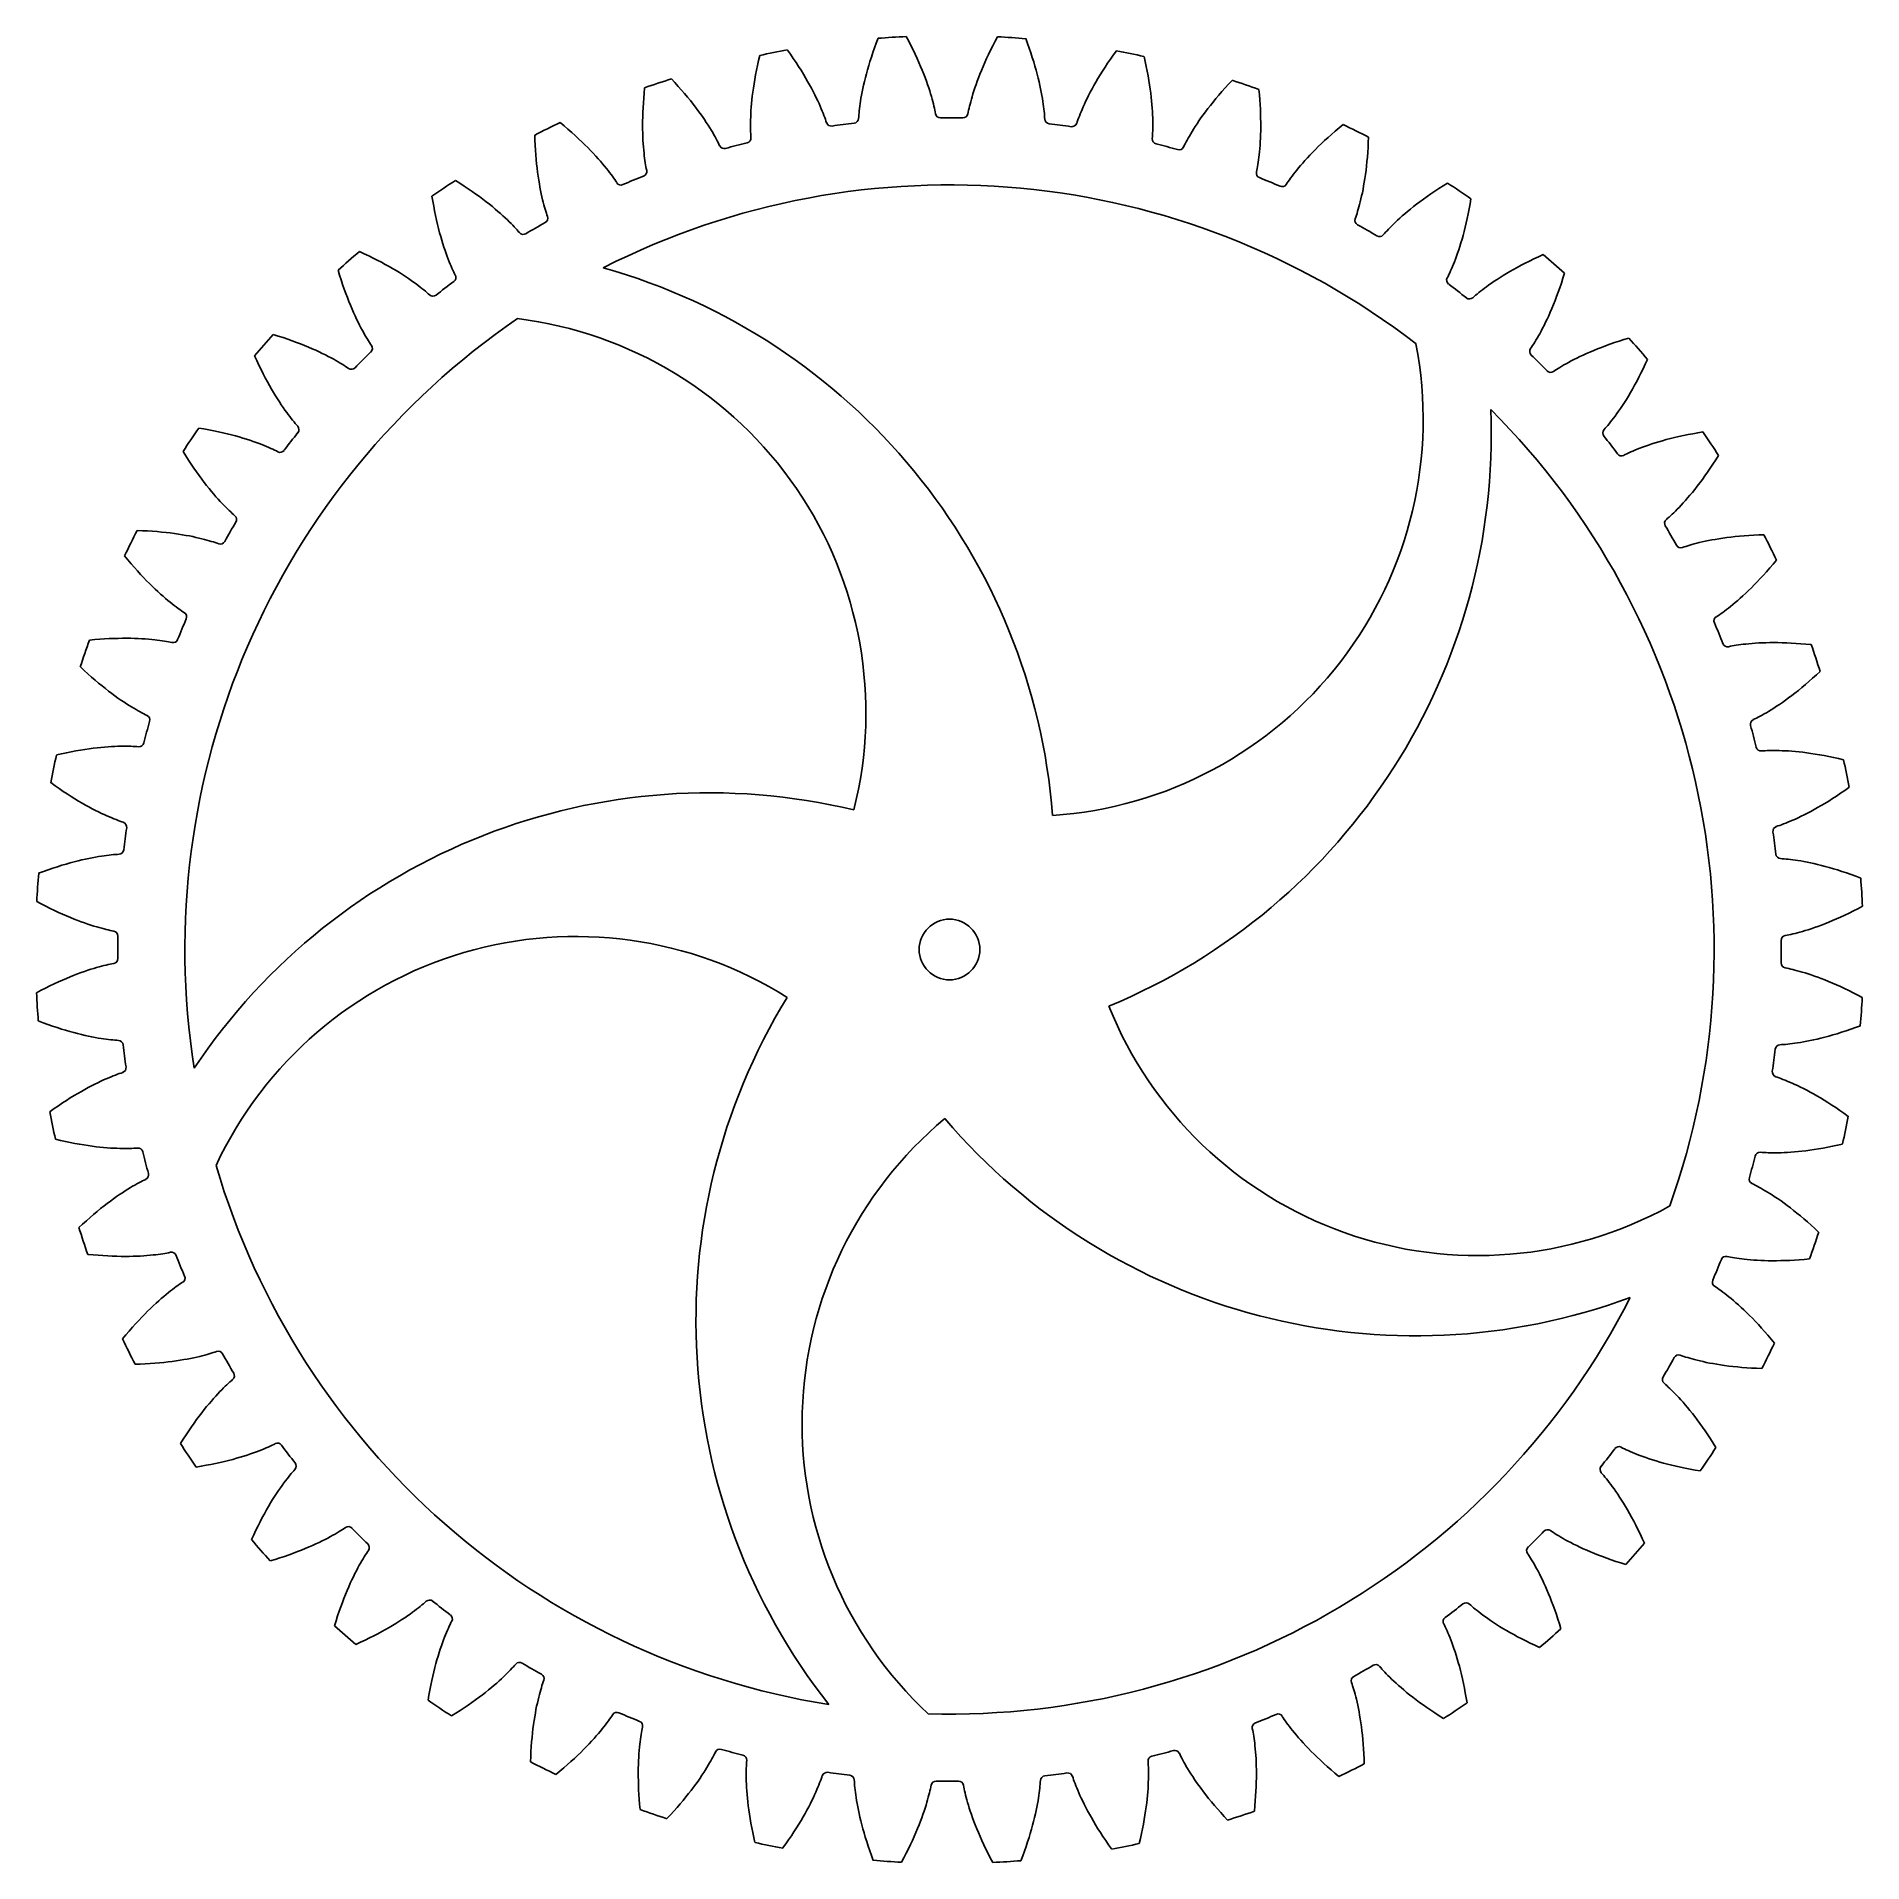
# Model space of a CAD drawing. Header units: millimetres. Extents: x -73 to 73, y 15 to 160.
import ezdxf

# ---------------------------------------------------------------- set-up
doc = ezdxf.new("R2010")
doc.units = ezdxf.units.MM
doc.layers.get('0').update_dxf_attribs({"linetype": 'CONTINUOUS'})

msp = doc.modelspace()

# ---------------------------------------------------------------- linework, layer by layer
msp.add_circle((0, 87.5), 2.42)
for centre, radius, start, end in [((0, 87.5), 72.92, 92.7148, 94.4852), ((0, 87.5), 72.92, 85.2148, 86.9852), ((0, 87.5), 72.92, 100.2148, 101.9852), ((0, 87.5), 72.92, 77.7148, 79.4852), ((0, 87.5), 72.92, 107.7148, 109.4852), ((0, 87.5), 72.92, 70.2148, 71.9852), ((0, 87.5), 72.92, 115.2148, 116.9852), ((-9.43, 153.59), 0.4, 197.9142, 278.1196), ((0, 87.5), 66.36, 96.5804, 98.1196), ((-7.65, 153.82), 0.4, 276.5804, 356.7858), ((-0.72, 154.25), 0.4, 190.4142, 270.6196), ((0, 87.5), 66.36, 89.0804, 90.6196), ((1.07, 154.25), 0.4, 269.0804, 349.2858), ((8, 153.77), 0.4, 182.9142, 263.1196), ((0, 87.5), 66.36, 81.5804, 83.1196), ((9.77, 153.54), 0.4, 261.5804, 341.7858), ((0, 87.5), 72.92, 62.7148, 64.4852), ((-17.97, 151.79), 0.4, 205.4142, 285.6196), ((0, 87.5), 66.36, 104.0804, 105.6196), ((-16.24, 152.25), 0.4, -75.9196, 4.2858), ((16.58, 152.16), 0.4, 175.4142, 255.6196), ((0, 87.5), 66.36, 74.0804, 75.6196), ((18.31, 151.7), 0.4, 254.0804, 334.2858), ((0, 87.5), 72.92, 122.7148, 124.4852), ((-26.21, 148.89), 0.4, 212.9142, 293.1196), ((0, 87.5), 66.36, 111.5804, 113.1196), ((-24.55, 149.58), 0.4, -68.4196, 11.7858), ((24.88, 149.45), 0.4, 167.9142, 248.1196), ((0, 87.5), 66.36, 66.5804, 68.1196), ((0, 87.5), 72.92, 55.2148, 56.9852), ((0, 87.5), 61, 52.4, 116.9256), ((26.53, 148.76), 0.4, 246.5804, 326.7858), ((-32.45, 145.84), 0.4, -60.9196, 19.2858), ((32.75, 145.67), 0.4, 160.4142, 240.6196), ((-34, 144.95), 0.4, 220.4142, 300.6196), ((0, 87.5), 66.36, 119.0804, 120.6196), ((0, 87.5), 66.36, 59.0804, 60.6196), ((34.3, 144.77), 0.4, 239.0804, 319.2858), ((0, 87.5), 72.92, 130.2148, 131.9852), ((0, 87.5), 72.92, 47.7148, 49.4852), ((-41.03, 94.33), 49.41, 4.4926, 74.2624), ((0, 87.5), 66.36, 126.5804, 128.1196), ((-39.78, 141.11), 0.4, -53.4196, 26.7858), ((40.06, 140.9), 0.4, 152.9142, 233.1196), ((0, 87.5), 66.36, 51.5804, 53.1196), ((-41.21, 140.02), 0.4, 227.9142, 308.1196), ((41.48, 139.8), 0.4, 231.5804, 311.7858), ((0, 87.5), 61, 124.4, 188.9256), ((-38.36, 106.38), 31.69, -14.1416, 82.9416), ((0, 87.5), 72.92, 137.7148, 139.4852), ((-46.44, 135.45), 0.4, -45.9196, 34.2858), ((6.1, 129.81), 31.69, -86.1416, 10.9416), ((0, 87.5), 72.92, 40.2148, 41.9852), ((0, 87.5), 66.36, 134.0804, 135.6196), ((46.69, 135.21), 0.4, 145.4142, 225.6196), ((0, 87.5), 66.36, 44.0804, 45.6196), ((-47.71, 134.19), 0.4, 235.4142, 315.6196), ((47.95, 133.94), 0.4, 224.0804, 304.2858), ((-6.19, 128.63), 49.41, -67.5074, 2.2624), ((0, 87.5), 61, -19.6, 44.9256), ((0, 87.5), 72.92, 145.2148, 146.9852), ((0, 87.5), 66.36, 141.5804, 143.1196), ((-52.3, 128.98), 0.4, -38.4196, 41.7858), ((52.52, 128.71), 0.4, 137.9142, 218.1196), ((0, 87.5), 66.36, 36.5804, 38.1196), ((0, 87.5), 72.92, 32.7148, 34.4852), ((-53.4, 127.56), 0.4, 242.9142, 323.1196), ((53.61, 127.28), 0.4, 216.5804, 296.7858), ((0, 87.5), 72.92, 152.7148, 154.4852), ((0, 87.5), 66.36, 149.0804, 150.6196), ((-57.27, 121.8), 0.4, -30.9196, 49.2858), ((57.45, 121.5), 0.4, 130.4142, 210.6196), ((0, 87.5), 66.36, 29.0804, 30.6196), ((-58.17, 120.25), 0.4, 250.4142, 330.6196), ((58.34, 119.95), 0.4, 209.0804, 289.2858), ((0, 87.5), 72.92, 25.2148, 26.9852), ((0, 87.5), 66.36, 156.5804, 158.1196), ((-61.26, 114.03), 0.4, -23.4196, 56.7858), ((61.39, 113.71), 0.4, 122.9142, 203.1196), ((0, 87.5), 72.92, 160.2148, 161.9852), ((-61.95, 112.38), 0.4, 257.9142, 338.1196), ((0, 87.5), 66.36, 21.5804, 23.1196), ((62.08, 112.05), 0.4, 201.5804, 281.7858), ((0, 87.5), 72.92, 17.7148, 19.4852), ((0, 87.5), 66.36, 164.0804, 165.6196), ((-64.2, 105.81), 0.4, -15.9196, 64.2858), ((64.29, 105.47), 0.4, 115.4142, 195.6196), ((0, 87.5), 66.36, 14.0804, 15.6196), ((-64.66, 104.08), 0.4, 265.4142, 345.6196), ((64.75, 103.74), 0.4, 194.0804, 274.2858), ((0, 87.5), 72.92, 167.7148, 169.4852), ((0, 87.5), 72.92, 10.2148, 11.9852), ((-19.17, 50.59), 49.41, 76.4926, 146.2624), ((-66.04, 97.27), 0.4, -8.4196, 71.7858), ((0, 87.5), 66.36, 171.5804, 173.1196), ((66.09, 96.93), 0.4, 107.9142, 188.1196), ((0, 87.5), 66.36, 6.5804, 8.1196), ((-66.27, 95.5), 0.4, 272.9142, 353.1196), ((66.32, 95.15), 0.4, 186.5804, 266.7858), ((0, 87.5), 72.92, 175.2148, 176.9852), ((0, 87.5), 72.92, 2.7148, 4.4852), ((-66.75, 88.57), 0.4, -0.9196, 79.2858), ((0, 87.5), 66.36, 179.0804, 180.6196), ((-29.81, 56.85), 31.69, 57.8584, 154.9416), ((66.75, 88.22), 0.4, 100.4142, 180.6196), ((0, 87.5), 66.36, -0.9196, 0.6196), ((-66.75, 86.78), 0.4, -79.5858, 0.6196), ((66.75, 86.43), 0.4, 179.0804, 259.2858), ((0, 87.5), 72.92, 182.7148, 184.4852), ((29.18, 57.86), 49.41, 148.4926, 218.2624), ((0, 87.5), 72.92, 355.2148, 356.9852), ((42.13, 94.77), 31.69, 201.8584, 298.9416), ((-66.32, 79.85), 0.4, 6.5804, 86.7858), ((0, 87.5), 66.36, 186.5804, 188.1196), ((0, 87.5), 66.36, 351.5804, 353.1196), ((66.27, 79.5), 0.4, 92.9142, 173.1196), ((-66.09, 78.07), 0.4, -72.0858, 8.1196), ((66.04, 77.73), 0.4, 171.5804, 251.7858), ((0, 87.5), 72.92, 190.2148, 191.9852), ((19.93, 49.68), 31.69, 129.8584, 226.9416), ((37.2, 106.09), 49.41, 220.4926, 290.2624), ((0, 87.5), 72.92, 347.7148, 349.4852), ((-64.75, 71.26), 0.4, 14.0804, 94.2858), ((0, 87.5), 66.36, 194.0804, 195.6196), ((0, 87.5), 61, 196.4, 260.9256), ((0, 87.5), 66.36, 344.0804, 345.6196), ((64.66, 70.92), 0.4, 85.4142, 165.6196), ((-64.29, 69.53), 0.4, -64.5858, 15.6196), ((64.2, 69.19), 0.4, 164.0804, 244.2858), ((0, 87.5), 72.92, 197.7148, 199.4852), ((0, 87.5), 72.92, 340.2148, 341.9852), ((-62.08, 62.95), 0.4, 21.5804, 101.7858), ((0, 87.5), 66.36, 201.5804, 203.1196), ((0, 87.5), 66.36, 336.5804, 338.1196), ((61.95, 62.62), 0.4, 77.9142, 158.1196), ((-61.39, 61.29), 0.4, -57.0858, 23.1196), ((0, 87.5), 61, 268.4, 332.9256), ((61.26, 60.97), 0.4, 156.5804, 236.7858), ((0, 87.5), 72.92, 205.2148, 206.9852), ((-58.34, 55.05), 0.4, 29.0804, 109.2858), ((0, 87.5), 72.92, 332.7148, 334.4852), ((0, 87.5), 66.36, 209.0804, 210.6196), ((0, 87.5), 66.36, 329.0804, 330.6196), ((58.17, 54.75), 0.4, 70.4142, 150.6196), ((-57.45, 53.5), 0.4, -49.5858, 30.6196), ((57.27, 53.2), 0.4, 149.0804, 229.2858), ((0, 87.5), 72.92, 212.7148, 214.4852), ((-53.61, 47.72), 0.4, 36.5804, 116.7858), ((0, 87.5), 66.36, 216.5804, 218.1196), ((0, 87.5), 66.36, 321.5804, 323.1196), ((53.4, 47.44), 0.4, 62.9142, 143.1196), ((0, 87.5), 72.92, 325.2148, 326.9852), ((-52.52, 46.29), 0.4, -42.0858, 38.1196), ((52.3, 46.02), 0.4, 141.5804, 221.7858), ((-47.95, 41.06), 0.4, 44.0804, 124.2858), ((0, 87.5), 66.36, 224.0804, 225.6196), ((0, 87.5), 66.36, 314.0804, 315.6196), ((47.71, 40.81), 0.4, 55.4142, 135.6196), ((0, 87.5), 72.92, 220.2148, 221.9852), ((-46.69, 39.79), 0.4, -34.5858, 45.6196), ((46.44, 39.55), 0.4, 134.0804, 214.2858), ((0, 87.5), 72.92, 317.7148, 319.4852), ((-41.48, 35.2), 0.4, 51.5804, 131.7858), ((0, 87.5), 66.36, 231.5804, 233.1196), ((0, 87.5), 66.36, 306.5804, 308.1196), ((41.21, 34.98), 0.4, 47.9142, 128.1196), ((0, 87.5), 72.92, 227.7148, 229.4852), ((-40.06, 34.1), 0.4, -27.0858, 53.1196), ((39.78, 33.89), 0.4, 126.5804, 206.7858), ((0, 87.5), 72.92, 310.2148, 311.9852), ((-34.3, 30.23), 0.4, 59.0804, 139.2858), ((0, 87.5), 66.36, 239.0804, 240.6196), ((-32.75, 29.33), 0.4, -19.5858, 60.6196), ((32.45, 29.16), 0.4, 119.0804, 199.2858), ((0, 87.5), 66.36, 299.0804, 300.6196), ((34, 30.05), 0.4, 40.4142, 120.6196), ((0, 87.5), 72.92, 235.2148, 236.9852), ((-26.53, 26.24), 0.4, 66.5804, 146.7858), ((0, 87.5), 66.36, 246.5804, 248.1196), ((0, 87.5), 66.36, 291.5804, 293.1196), ((26.21, 26.11), 0.4, 32.9142, 113.1196), ((0, 87.5), 72.92, 302.7148, 304.4852), ((-24.88, 25.55), 0.4, -12.0858, 68.1196), ((24.55, 25.42), 0.4, 111.5804, 191.7858), ((-18.31, 23.3), 0.4, 74.0804, 154.2858), ((0, 87.5), 66.36, 254.0804, 255.6196), ((0, 87.5), 66.36, 284.0804, 285.6196), ((17.97, 23.21), 0.4, 25.4142, 105.6196), ((0, 87.5), 72.92, 242.7148, 244.4852), ((-16.58, 22.84), 0.4, -4.5858, 75.6196), ((-9.77, 21.46), 0.4, 81.5804, 161.7858), ((0, 87.5), 66.36, 261.5804, 263.1196), ((16.24, 22.75), 0.4, 104.0804, 184.2858), ((0, 87.5), 72.92, 295.2148, 296.9852), ((-8, 21.23), 0.4, 2.9142, 83.1196), ((-1.07, 20.75), 0.4, 89.0804, 169.2858), ((0, 87.5), 66.36, 269.0804, 270.6196), ((0.72, 20.75), 0.4, 10.4142, 90.6196), ((7.65, 21.18), 0.4, 96.5804, 176.7858), ((0, 87.5), 66.36, 276.5804, 278.1196), ((9.43, 21.41), 0.4, 17.9142, 98.1196), ((0, 87.5), 72.92, 250.2148, 251.9852), ((0, 87.5), 72.92, 287.7148, 289.4852), ((0, 87.5), 72.92, 257.7148, 259.4852), ((0, 87.5), 72.92, 280.2148, 281.9852), ((0, 87.5), 72.92, 265.2148, 266.9852), ((0, 87.5), 72.92, 272.7148, 274.4852)]:
    msp.add_arc(centre, radius, start, end)
for points in [[(-1.44, 155.54), (-1.78, 156.73), (-2.39, 158.36), (-3.45, 160.34)], [(3.84, 160.32), (2.76, 158.35), (2.15, 156.72), (1.8, 155.53)], [(-15.14, 158.83), (-15.67, 156.65), (-15.84, 154.92), (-15.87, 153.68)], [(-10.31, 154.77), (-10.81, 155.91), (-11.62, 157.44), (-12.93, 159.26)], [(-5.7, 160.2), (-6.51, 158.1), (-6.91, 156.41), (-7.1, 155.19)], [(7.45, 155.15), (7.27, 156.37), (6.88, 158.07), (6.08, 160.17)], [(13.31, 159.2), (11.99, 157.38), (11.16, 155.85), (10.66, 154.72)], [(16.22, 153.6), (16.19, 154.84), (16.03, 156.56), (15.52, 158.75)], [(-24.32, 156.24), (-24.56, 154.01), (-24.51, 152.27), (-24.37, 151.04)], [(-19, 152.85), (-19.64, 153.91), (-20.65, 155.33), (-22.19, 156.96)], [(22.55, 156.84), (21, 155.22), (19.99, 153.81), (19.35, 152.75)], [(24.71, 150.91), (24.84, 152.15), (24.91, 153.88), (24.68, 156.11)], [(-9.81, 153.46), (-9.92, 153.81), (-10.08, 154.24), (-10.31, 154.77)], [(-7.1, 155.19), (-7.19, 154.62), (-7.23, 154.15), (-7.25, 153.79)], [(-1.12, 154.18), (-1.18, 154.53), (-1.28, 154.99), (-1.44, 155.54)], [(1.8, 155.53), (1.64, 154.98), (1.53, 154.53), (1.46, 154.17)], [(7.6, 153.75), (7.58, 154.11), (7.54, 154.58), (7.45, 155.15)], [(10.66, 154.72), (10.43, 154.19), (10.27, 153.75), (10.15, 153.41)], [(-27.37, 149.81), (-28.14, 150.78), (-29.33, 152.05), (-31.06, 153.47)], [(-15.87, 153.68), (-15.89, 153.1), (-15.87, 152.64), (-15.84, 152.28)], [(16.18, 152.2), (16.21, 152.55), (16.23, 153.02), (16.22, 153.6)], [(31.41, 153.31), (29.66, 151.9), (28.47, 150.63), (27.7, 149.67)], [(-33.09, 152.48), (-33.03, 150.24), (-32.75, 148.52), (-32.46, 147.32)], [(-18.34, 151.62), (-18.49, 151.94), (-18.71, 152.36), (-19, 152.85)], [(19.35, 152.75), (19.05, 152.26), (18.83, 151.85), (18.67, 151.52)], [(32.77, 147.15), (33.07, 148.35), (33.36, 150.06), (33.43, 152.31)], [(-24.37, 151.04), (-24.31, 150.47), (-24.23, 150.01), (-24.16, 149.66)], [(24.49, 149.53), (24.56, 149.88), (24.64, 150.34), (24.71, 150.91)], [(-35.27, 145.7), (-36.16, 146.56), (-37.5, 147.67), (-39.41, 148.85)], [(-26.55, 148.68), (-26.74, 148.98), (-27.01, 149.36), (-27.37, 149.81)], [(27.7, 149.67), (27.33, 149.22), (27.06, 148.84), (26.87, 148.54)], [(39.73, 148.65), (37.81, 147.47), (36.47, 146.37), (35.57, 145.52)], [(-41.29, 147.61), (-40.94, 145.39), (-40.44, 143.72), (-39.99, 142.57)], [(-32.46, 147.32), (-32.32, 146.76), (-32.19, 146.31), (-32.07, 145.97)], [(32.37, 145.8), (32.49, 146.14), (32.63, 146.59), (32.77, 147.15)], [(40.28, 142.36), (40.73, 143.51), (41.24, 145.17), (41.6, 147.39)], [(-34.31, 144.69), (-34.54, 144.96), (-34.85, 145.31), (-35.27, 145.7)], [(35.57, 145.52), (35.16, 145.12), (34.84, 144.78), (34.6, 144.51)], [(-42.56, 140.6), (-43.56, 141.34), (-45.03, 142.26), (-47.08, 143.18)], [(47.37, 142.94), (45.32, 142.02), (43.84, 141.11), (42.84, 140.38)], [(-48.78, 141.7), (-48.14, 139.55), (-47.43, 137.97), (-46.84, 136.88)], [(-39.99, 142.57), (-39.78, 142.03), (-39.59, 141.61), (-39.43, 141.29)], [(39.71, 141.08), (39.87, 141.4), (40.07, 141.82), (40.28, 142.36)], [(47.09, 136.63), (47.69, 137.72), (48.41, 139.3), (49.06, 141.45)], [(-41.48, 139.72), (-41.74, 139.96), (-42.1, 140.26), (-42.56, 140.6)], [(42.84, 140.38), (42.38, 140.04), (42.02, 139.74), (41.75, 139.5)], [(-49.13, 134.59), (-50.22, 135.19), (-51.8, 135.91), (-53.95, 136.56)], [(-46.84, 136.88), (-46.56, 136.37), (-46.31, 135.98), (-46.11, 135.68)], [(46.36, 135.44), (46.56, 135.73), (46.81, 136.13), (47.09, 136.63)], [(54.2, 136.28), (52.05, 135.64), (50.47, 134.93), (49.38, 134.34)], [(-55.44, 134.87), (-54.52, 132.82), (-53.61, 131.34), (-52.88, 130.34)], [(-47.94, 133.86), (-48.23, 134.06), (-48.63, 134.31), (-49.13, 134.59)], [(49.38, 134.34), (48.87, 134.06), (48.48, 133.81), (48.18, 133.61)], [(53.1, 130.06), (53.84, 131.06), (54.76, 132.53), (55.68, 134.58)], [(-52.88, 130.34), (-52.54, 129.88), (-52.24, 129.52), (-52, 129.25)], [(52.22, 128.98), (52.46, 129.24), (52.76, 129.6), (53.1, 130.06)], [(-54.86, 127.78), (-56.01, 128.23), (-57.67, 128.74), (-59.89, 129.1)], [(60.11, 128.79), (57.89, 128.44), (56.22, 127.94), (55.07, 127.49)], [(-61.15, 127.23), (-59.97, 125.31), (-58.87, 123.97), (-58.02, 123.07)], [(-53.58, 127.21), (-53.9, 127.37), (-54.32, 127.57), (-54.86, 127.78)], [(55.07, 127.49), (54.53, 127.28), (54.11, 127.09), (53.79, 126.93)], [(58.2, 122.77), (59.06, 123.66), (60.17, 125), (61.35, 126.91)], [(-58.02, 123.07), (-57.62, 122.66), (-57.28, 122.34), (-57.01, 122.1)], [(57.19, 121.81), (57.46, 122.04), (57.81, 122.35), (58.2, 122.77)], [(-59.65, 120.27), (-60.85, 120.57), (-62.56, 120.86), (-64.81, 120.93)], [(-58.3, 119.87), (-58.64, 119.99), (-59.09, 120.13), (-59.65, 120.27)], [(59.82, 119.96), (59.26, 119.82), (58.81, 119.69), (58.47, 119.57)], [(64.98, 120.59), (62.74, 120.53), (61.02, 120.25), (59.82, 119.96)], [(-65.81, 118.91), (-64.4, 117.16), (-63.13, 115.97), (-62.17, 115.2)], [(62.31, 114.87), (63.28, 115.64), (64.55, 116.83), (65.97, 118.56)], [(-62.17, 115.2), (-61.72, 114.83), (-61.34, 114.56), (-61.04, 114.37)], [(61.18, 114.05), (61.48, 114.24), (61.86, 114.51), (62.31, 114.87)], [(-63.41, 112.21), (-64.65, 112.34), (-66.38, 112.41), (-68.61, 112.18)], [(-62.03, 111.99), (-62.38, 112.06), (-62.84, 112.14), (-63.41, 112.21)], [(63.54, 111.87), (62.97, 111.81), (62.51, 111.73), (62.16, 111.66)], [(68.74, 111.82), (66.51, 112.06), (64.77, 112.01), (63.54, 111.87)], [(-69.34, 110.05), (-67.72, 108.5), (-66.31, 107.49), (-65.25, 106.85)], [(65.35, 106.5), (66.41, 107.14), (67.83, 108.15), (69.46, 109.69)], [(-65.25, 106.85), (-64.76, 106.55), (-64.35, 106.33), (-64.02, 106.17)], [(64.12, 105.84), (64.44, 105.99), (64.86, 106.21), (65.35, 106.5)], [(-66.1, 103.72), (-67.34, 103.69), (-69.06, 103.53), (-71.25, 103.02)], [(-64.7, 103.68), (-65.05, 103.71), (-65.52, 103.73), (-66.1, 103.72)], [(66.18, 103.37), (65.6, 103.39), (65.14, 103.37), (64.78, 103.34)], [(71.33, 102.64), (69.15, 103.17), (67.42, 103.34), (66.18, 103.37)], [(-71.7, 100.81), (-69.88, 99.49), (-68.35, 98.66), (-67.22, 98.16)], [(67.27, 97.81), (68.41, 98.31), (69.94, 99.12), (71.76, 100.43)], [(-67.22, 98.16), (-66.69, 97.93), (-66.25, 97.77), (-65.91, 97.65)], [(65.96, 97.31), (66.31, 97.42), (66.74, 97.58), (67.27, 97.81)], [(-67.65, 94.95), (-68.87, 94.77), (-70.57, 94.38), (-72.67, 93.58)], [(-66.25, 95.1), (-66.61, 95.08), (-67.08, 95.04), (-67.65, 94.95)], [(67.69, 94.6), (67.12, 94.69), (66.65, 94.73), (66.29, 94.75)], [(72.7, 93.2), (70.6, 94.01), (68.91, 94.41), (67.69, 94.6)], [(-72.82, 91.34), (-70.85, 90.26), (-69.22, 89.65), (-68.03, 89.3)], [(68.04, 88.94), (69.23, 89.28), (70.86, 89.89), (72.84, 90.95)], [(-68.03, 89.3), (-67.48, 89.14), (-67.03, 89.03), (-66.67, 88.96)], [(66.68, 88.62), (67.03, 88.68), (67.49, 88.78), (68.04, 88.94)], [(-68.04, 86.06), (-69.23, 85.72), (-70.86, 85.11), (-72.84, 84.05)], [(-66.68, 86.38), (-67.03, 86.32), (-67.49, 86.22), (-68.04, 86.06)], [(68.03, 85.7), (67.48, 85.86), (67.03, 85.97), (66.67, 86.04)], [(72.82, 83.66), (70.85, 84.74), (69.22, 85.35), (68.03, 85.7)], [(-72.7, 81.8), (-70.6, 80.99), (-68.91, 80.59), (-67.69, 80.4)], [(-67.69, 80.4), (-67.12, 80.31), (-66.65, 80.27), (-66.29, 80.25)], [(67.65, 80.05), (68.87, 80.23), (70.57, 80.62), (72.67, 81.42)], [(66.25, 79.9), (66.61, 79.92), (67.08, 79.96), (67.65, 80.05)], [(-65.96, 77.69), (-66.31, 77.58), (-66.74, 77.42), (-67.27, 77.19)], [(67.22, 76.84), (66.69, 77.07), (66.25, 77.23), (65.91, 77.35)], [(-67.27, 77.19), (-68.41, 76.69), (-69.94, 75.88), (-71.76, 74.57)], [(71.7, 74.19), (69.88, 75.51), (68.35, 76.34), (67.22, 76.84)], [(-71.33, 72.36), (-69.15, 71.83), (-67.42, 71.66), (-66.18, 71.63)], [(-66.18, 71.63), (-65.6, 71.61), (-65.14, 71.63), (-64.78, 71.66)], [(66.1, 71.28), (67.34, 71.31), (69.06, 71.47), (71.25, 71.98)], [(64.7, 71.32), (65.05, 71.29), (65.52, 71.27), (66.1, 71.28)], [(-65.35, 68.5), (-66.41, 67.86), (-67.83, 66.85), (-69.46, 65.31)], [(-64.12, 69.16), (-64.44, 69.01), (-64.86, 68.79), (-65.35, 68.5)], [(65.25, 68.15), (64.76, 68.45), (64.35, 68.67), (64.02, 68.83)], [(69.34, 64.95), (67.72, 66.5), (66.31, 67.51), (65.25, 68.15)], [(-68.74, 63.18), (-66.51, 62.94), (-64.77, 62.99), (-63.54, 63.13)], [(-63.54, 63.13), (-62.97, 63.19), (-62.51, 63.27), (-62.16, 63.34)], [(62.03, 63.01), (62.38, 62.94), (62.84, 62.86), (63.41, 62.79)], [(63.41, 62.79), (64.65, 62.66), (66.38, 62.59), (68.61, 62.82)], [(-62.31, 60.13), (-63.28, 59.36), (-64.55, 58.17), (-65.97, 56.44)], [(-61.18, 60.95), (-61.48, 60.76), (-61.86, 60.49), (-62.31, 60.13)], [(62.17, 59.8), (61.72, 60.17), (61.34, 60.44), (61.04, 60.63)], [(65.81, 56.09), (64.4, 57.84), (63.13, 59.03), (62.17, 59.8)], [(-59.82, 55.04), (-59.26, 55.18), (-58.81, 55.31), (-58.47, 55.43)], [(-64.98, 54.41), (-62.74, 54.47), (-61.02, 54.75), (-59.82, 55.04)], [(58.3, 55.13), (58.64, 55.01), (59.09, 54.87), (59.65, 54.73)], [(59.65, 54.73), (60.85, 54.43), (62.56, 54.14), (64.81, 54.07)], [(-57.19, 53.19), (-57.46, 52.96), (-57.81, 52.65), (-58.2, 52.23)], [(58.02, 51.93), (57.62, 52.34), (57.28, 52.66), (57.01, 52.9)], [(-58.2, 52.23), (-59.06, 51.34), (-60.17, 50), (-61.35, 48.09)], [(61.15, 47.77), (59.97, 49.69), (58.87, 51.03), (58.02, 51.93)], [(-55.07, 47.51), (-54.53, 47.72), (-54.11, 47.91), (-53.79, 48.07)], [(-60.11, 46.21), (-57.89, 46.56), (-56.22, 47.06), (-55.07, 47.51)], [(53.58, 47.79), (53.9, 47.63), (54.32, 47.43), (54.86, 47.22)], [(54.86, 47.22), (56.01, 46.77), (57.67, 46.26), (59.89, 45.9)], [(-52.22, 46.02), (-52.46, 45.76), (-52.76, 45.4), (-53.1, 44.94)], [(52.88, 44.66), (52.54, 45.12), (52.24, 45.48), (52, 45.75)], [(-53.1, 44.94), (-53.84, 43.94), (-54.76, 42.47), (-55.68, 40.42)], [(55.44, 40.13), (54.52, 42.18), (53.61, 43.66), (52.88, 44.66)], [(-49.38, 40.66), (-48.87, 40.94), (-48.48, 41.19), (-48.18, 41.39)], [(47.94, 41.14), (48.23, 40.94), (48.63, 40.69), (49.13, 40.41)], [(-54.2, 38.72), (-52.05, 39.36), (-50.47, 40.07), (-49.38, 40.66)], [(-46.36, 39.56), (-46.56, 39.27), (-46.81, 38.87), (-47.09, 38.37)], [(49.13, 40.41), (50.22, 39.81), (51.8, 39.09), (53.95, 38.44)], [(-47.09, 38.37), (-47.69, 37.28), (-48.41, 35.7), (-49.06, 33.55)], [(46.84, 38.12), (46.56, 38.63), (46.31, 39.02), (46.11, 39.32)], [(48.78, 33.3), (48.14, 35.45), (47.43, 37.03), (46.84, 38.12)], [(-42.84, 34.62), (-42.38, 34.96), (-42.02, 35.26), (-41.75, 35.5)], [(41.48, 35.28), (41.74, 35.04), (42.1, 34.74), (42.56, 34.4)], [(-47.37, 32.06), (-45.32, 32.98), (-43.84, 33.89), (-42.84, 34.62)], [(-39.71, 33.92), (-39.87, 33.6), (-40.07, 33.18), (-40.28, 32.64)], [(39.99, 32.43), (39.78, 32.97), (39.59, 33.39), (39.43, 33.71)], [(42.56, 34.4), (43.56, 33.66), (45.03, 32.74), (47.08, 31.82)], [(-40.28, 32.64), (-40.73, 31.49), (-41.24, 29.83), (-41.6, 27.61)], [(41.29, 27.39), (40.94, 29.61), (40.44, 31.28), (39.99, 32.43)], [(-39.73, 26.35), (-37.81, 27.53), (-36.47, 28.63), (-35.57, 29.48)], [(-35.57, 29.48), (-35.16, 29.88), (-34.84, 30.22), (-34.6, 30.49)], [(-32.37, 29.2), (-32.49, 28.86), (-32.63, 28.41), (-32.77, 27.85)], [(34.31, 30.31), (34.54, 30.04), (34.85, 29.69), (35.27, 29.3)], [(35.27, 29.3), (36.16, 28.44), (37.5, 27.33), (39.41, 26.15)], [(-32.77, 27.85), (-33.07, 26.65), (-33.36, 24.94), (-33.43, 22.69)], [(32.46, 27.68), (32.32, 28.24), (32.19, 28.69), (32.07, 29.03)], [(33.09, 22.52), (33.03, 24.76), (32.75, 26.48), (32.46, 27.68)], [(-27.7, 25.33), (-27.33, 25.78), (-27.06, 26.16), (-26.87, 26.46)], [(26.55, 26.32), (26.74, 26.02), (27.01, 25.64), (27.37, 25.19)], [(-31.41, 21.69), (-29.66, 23.1), (-28.47, 24.37), (-27.7, 25.33)], [(-24.49, 25.47), (-24.56, 25.12), (-24.64, 24.66), (-24.71, 24.09)], [(24.37, 23.96), (24.31, 24.53), (24.23, 24.99), (24.16, 25.34)], [(27.37, 25.19), (28.14, 24.22), (29.33, 22.95), (31.06, 21.53)], [(-24.71, 24.09), (-24.84, 22.85), (-24.91, 21.12), (-24.68, 18.89)], [(-19.35, 22.25), (-19.05, 22.74), (-18.83, 23.15), (-18.67, 23.48)], [(18.34, 23.38), (18.49, 23.06), (18.71, 22.64), (19, 22.15)], [(24.32, 18.76), (24.56, 20.99), (24.51, 22.73), (24.37, 23.96)], [(-22.55, 18.16), (-21, 19.78), (-19.99, 21.19), (-19.35, 22.25)], [(-16.18, 22.8), (-16.21, 22.45), (-16.23, 21.98), (-16.22, 21.4)], [(15.87, 21.32), (15.89, 21.9), (15.87, 22.36), (15.84, 22.72)], [(19, 22.15), (19.64, 21.09), (20.65, 19.67), (22.19, 18.04)], [(-16.22, 21.4), (-16.19, 20.16), (-16.03, 18.44), (-15.52, 16.25)], [(-10.66, 20.28), (-10.43, 20.81), (-10.27, 21.25), (-10.15, 21.59)], [(-7.6, 21.25), (-7.58, 20.89), (-7.54, 20.42), (-7.45, 19.85)], [(-1.8, 19.47), (-1.64, 20.02), (-1.53, 20.47), (-1.46, 20.83)], [(1.12, 20.82), (1.18, 20.47), (1.28, 20.01), (1.44, 19.46)], [(7.1, 19.81), (7.19, 20.38), (7.23, 20.85), (7.25, 21.21)], [(9.81, 21.54), (9.92, 21.19), (10.08, 20.76), (10.31, 20.23)], [(15.14, 16.17), (15.67, 18.35), (15.84, 20.08), (15.87, 21.32)], [(-13.31, 15.8), (-11.99, 17.62), (-11.16, 19.15), (-10.66, 20.28)], [(-7.45, 19.85), (-7.27, 18.63), (-6.88, 16.93), (-6.08, 14.83)], [(-3.84, 14.68), (-2.76, 16.65), (-2.15, 18.28), (-1.8, 19.47)], [(1.44, 19.46), (1.78, 18.27), (2.39, 16.64), (3.45, 14.66)], [(5.7, 14.8), (6.51, 16.9), (6.91, 18.59), (7.1, 19.81)], [(10.31, 20.23), (10.81, 19.09), (11.62, 17.56), (12.93, 15.74)]]:
    msp.add_open_spline(points, degree=3)

doc.saveas('drawing.dxf')
